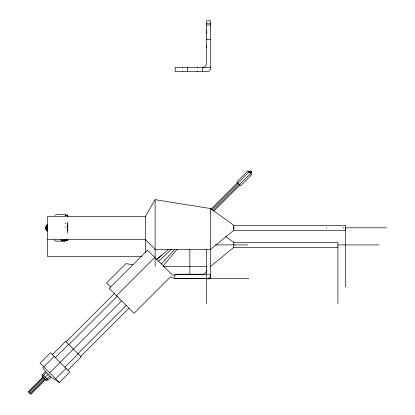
<?xml version="1.0" encoding="UTF-8"?>
<svg xmlns="http://www.w3.org/2000/svg" width="415" height="415" viewBox="0 0 415 415"><rect width="100%" height="100%" fill="white"/><g stroke="black" fill="none" stroke-linecap="round" stroke-linejoin="round"><path stroke-width="0.62" d="M46.07 228.935L46.07 226.683M46.542 226.507L46.542 225.724L46.542 229.666M46.698 228.198C46.677 221.75 46.179 229.376 46.854 230.33L46.859 230.797L46.698 226.917M46.698 225.117L46.708 230.693M47.44 225.163L47.434 224.806L47.424 230.704L47.642 230.304M47.642 230.958L47.642 230.367M47.642 228.883L47.642 227.809M47.642 226.73L47.642 225.786M47.642 224.655L47.642 224.385M67.733 239.88L67.744 239.237L67.583 240.456L61.15 240.518L67.583 240.513L67.588 239.6L67.795 239.808M206.494 47.393L206.494 46.693M206.494 33.226L206.494 30.845M206.494 46.776L206.494 45.567M202.359 71.577L202.359 67.443A4.134 4.134 0 0 0 206.494 63.308L206.494 20.76L210.633 20.75L210.633 68.267A3.31 3.31 0 0 1 207.324 71.577L175.182 71.577L175.182 67.443L210.633 67.443M233.79 226.938L233.79 228.624M343.122 228.115L343.122 227.155M46.07 227.482L46.065 229.879L46.07 225.693L46.07 226.139M46.07 226.538L46.07 227.104M47.642 231.186L47.642 230.787M67.588 216.843L67.588 216.241M67.795 227.171L67.795 224.863M46.698 229.511L46.859 225.08M67.795 239.839L67.795 239.408M326.579 228.1L326.584 227.622M46.547 226.538L46.547 225.905M47.44 224.992L47.637 230.704M67.744 221.942L67.593 228.94M67.588 226.989L67.609 224.883L67.728 231.606M47.424 230.704L47.434 230.201M67.744 216.568L67.661 214.986M67.712 225.62L67.744 223.913M67.603 216.127L67.583 215.105L65.098 214.991M65.596 215.167L65.606 214.871M64.424 240.02L67.728 239.854L67.744 239.165M67.583 215.691L67.583 216.48L67.733 215.178M64.667 240.705L67.593 240.601L67.728 239.937M65.57 240.809L65.617 240.43L65.331 240.871M61.332 239.761L61.01 240.078L67.588 240.078M251.329 172.806L251.474 171.774L250.769 171.068L249.721 171.203M46.719 230.429L46.843 229.76M250.868 172.344L251.267 171.566M54.676 215.821L55.102 215.058M47.44 228.904L47.642 224.645M145.328 252.802L145.328 216.521L155.117 199.657L210.633 208.563L233.79 225.34L345.643 225.34L345.643 230.278L233.79 230.278L210.633 249.306L155.117 249.306L145.328 239.528L47.642 239.528M163.178 265.797L177.252 249.161M65.16 223.747L65.726 223.094M65.217 241.219L65.632 240.767M161.295 263.914L174.85 249.389M52.378 354.659L65.648 341.384L81.153 356.89L67.884 370.159M66.089 341.825L114.338 293.576M43.757 366.85L54.163 356.444M116.496 295.734L154.805 257.425M55.34 357.621L68.615 344.351M68.88 344.616L117.129 296.367M42.74 367.368L45.417 371.56L42.517 374.465L48.078 380.021L50.978 377.121L59.376 382.469L69.782 372.063L50.48 352.755L40.068 363.161L59.376 382.469M42.854 374.802L41.739 375.917L46.62 380.799L47.735 379.684M43.58 375.523L46.48 372.623M42.667 376.846L43.783 375.731M42.911 377.085L28.287 391.708L30.835 394.25L45.453 379.632M211.002 209.191L237.458 182.735M248.725 171.774L249.508 170.985L251.552 173.029L250.769 173.818M28.77 392.191L43.393 377.567M237.842 183.114L248.953 172.002M211.686 209.876L238.148 183.42M29.558 392.974L48.192 374.34M49.717 372.81L121.647 300.885M249.742 172.79L250.525 172.002M213.118 210.395L239.118 184.395M30.342 393.757L44.96 379.139M239.413 184.685L250.525 173.574M213.798 211.074L239.797 185.069M45.686 379.865L46.802 378.745M47.014 378.962L49.914 376.063M77.921 353.658L126.17 305.409M64.916 367.197L78.191 353.928M55.688 378.781L66.099 368.375M80.707 356.444L128.956 308.195M46.859 224.821L46.771 226.403M61.01 240.078L61.218 239.818M158.623 261.248L171.333 249.384M168.625 249.311L156.74 259.365L161.497 255.339M210.633 266.414L233.79 247.387L337.898 247.387M250.198 171.675L250.971 171.271M47.642 225.023L47.642 230.009M67.588 216.635L67.588 215.727M64.828 241.328L55.797 241.058L54.215 239.875M188.514 278.341L188.872 278.341M195.922 278.341L196.58 278.341M199.101 278.341L199.745 278.341M55.771 214.56L64.662 214.259M200.668 278.341L201.311 278.341M179.073 278.341L179.98 278.341M182.927 278.341L183.695 278.341M184.535 278.341L186.428 278.341M189.873 278.341L192.207 278.341M206.494 23.173L210.633 23.173M206.494 24.978L210.633 24.978M206.494 39.607L210.633 39.607M145.328 216.521L47.642 216.521L47.642 256.636L141.448 256.636M386.713 227.809L345.565 227.809L345.565 286.76M225.558 236.483L233.79 242.448L337.898 242.448L337.898 303.868M215.494 244.917L247.636 244.917M337.898 244.917L379.04 244.917M163.51 266.414L206.758 266.414M175.182 274.242L202.359 274.242A4.134 4.134 0 0 0 206.494 270.108M210.633 274.289L174.876 274.289L174.876 278.424L248.818 278.377M205.295 278.341L174.43 278.341L171.992 277.76L170.638 276.758L134.081 313.315L109.223 288.461L147.532 250.152L172.386 275.01L174.43 275.856M206.494 278.823L210.633 278.823L210.633 208.563M181.957 278.33L182.429 278.341M182.849 278.33L183.233 278.341M65.046 215.069L67.588 215.302M132.909 264.77L125.885 263.603L106.582 282.911L110.675 287.004M45.417 371.56L50.978 377.121M65.58 226.761L65.84 227.529M67.588 232.198L67.718 233.163M67.738 215.79L67.754 217.004M46.07 229.111L46.07 228.831M47.434 230.766L47.434 229.827M67.588 229.35L67.593 231.041M46.07 227.804L46.07 228.681M233.79 225.34L233.79 230.278M233.79 242.448L233.79 247.387M206.494 249.114L206.494 303.868M197.177 67.458L197.177 67.858M197.177 71.162L197.177 71.562M189.863 249.451L189.863 274.523M187.419 67.443L187.419 71.577M182.553 67.458L182.553 67.858M182.553 71.162L182.553 71.562M155.117 199.657L155.117 266.414M210.633 275.067A3.31 3.31 0 0 1 207.324 278.377M247.838 170.887L236.726 181.998L240.529 185.801L251.64 174.689L247.838 170.887"/></g></svg>
